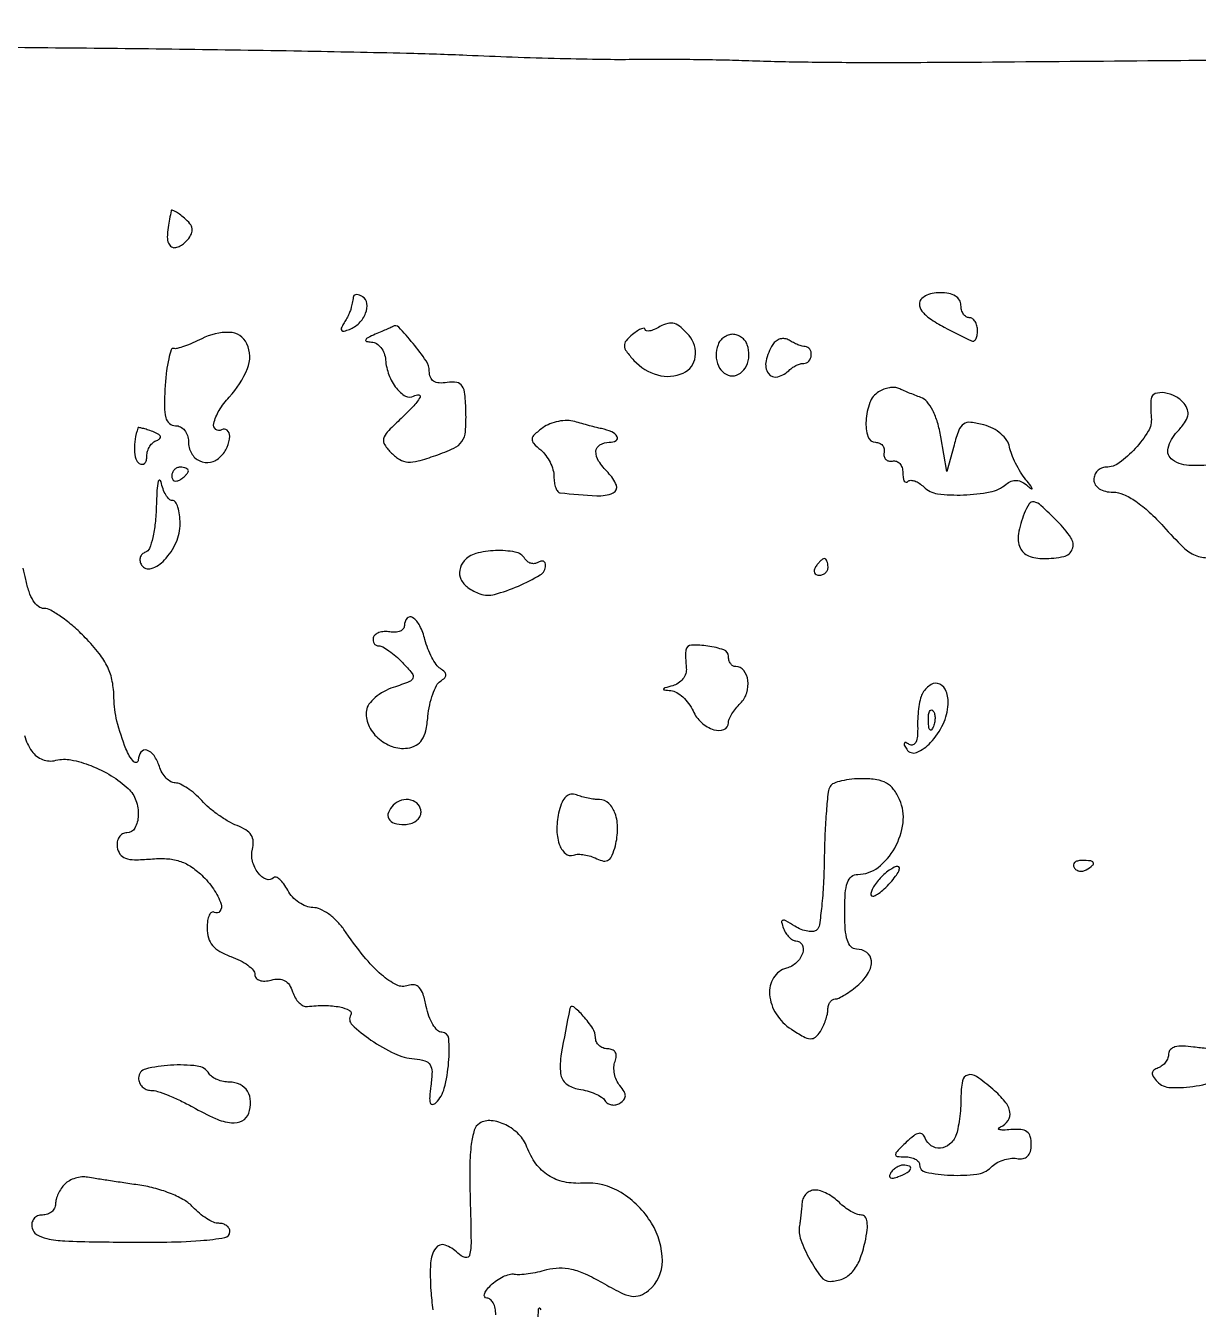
# Model space of a CAD drawing. Extents: x 0 to 5034, y 0 to 2560.
# Drawn here: x 2319.4 to 2460.6, y 2052.6 to 2207.1 of the extents above; entities that cross this region are included whole.
import ezdxf

# ---------------------------------------------------------------- set-up
doc = ezdxf.new("R2010")
doc.units = 0

msp = doc.modelspace()

# ---------------------------------------------------------------- linework, layer by layer
for points in [[(2308.292355, 2204.667906, 0.001564), (2323, 2204.496628, -0.001171), (2337.927372, 2204.334542, -0.001233), (2352.596875, 2204.104713, -0.001178), (2365.247491, 2203.845482, -0.005566), (2372.5, 2203.598975, 0.002692), (2377.990431, 2203.380758, 0.00235), (2383.7375, 2203.210357, 0.002363), (2388.934553, 2203.105274, 0.00701), (2392.5, 2203.100028, -0.003557), (2395.651975, 2203.117158, -0.002206), (2399.353125, 2203.094612, -0.002212), (2403.006779, 2203.040067, -0.003991), (2406, 2202.958231, 0.005249), (2413.087059, 2202.782309, 0.003466), (2421.23485, 2202.722107, 0.001948), (2433.117306, 2202.762967, 0.000381), (2454.5, 2202.936088, -0.003608), (2486.154319, 2202.988077, -0.001563)], [(2463.720431, 2154.444643, -0.034759), (2459.731111, 2154.190121, -0.147043), (2457.466969, 2154.884971, -0.322121), (2456.937049, 2156.302348, -0.121735), (2458.024357, 2158.256519, 0.0305), (2458.91165, 2159.333686, 0.097318), (2459.301621, 2160.175016, 0.139956), (2459.27323, 2160.919959, 0.094411), (2458.859549, 2161.669234, 0.096443), (2457.818724, 2162.520908, 0.087322), (2456.49756, 2162.957687, 0.118415), (2455.394825, 2162.857457, 0.28001), (2454.884846, 2162.25, 0.031276), (2454.849698, 2161.859733, 0.009686), (2454.845028, 2161.269887, 0.009645), (2454.865362, 2160.608705, 0.010467), (2454.911003, 2159.966638, -0.160854), (2454.532602, 2158.328988, -0.048568), (2452.981267, 2156.25887, -0.048571), (2451.059334, 2154.526546, -0.160479), (2449.461045, 2154, 0.10176), (2448.903511, 2153.885344, 0.098545), (2448.429182, 2153.559375, 0.097281), (2448.111395, 2153.072517, 0.096382), (2448, 2152.5, 0.137095), (2448.169802, 2151.892353, 0.11424), (2448.639326, 2151.410534, 0.089343), (2449.383056, 2151.102545, 0.053652), (2450.335955, 2151, -0.105926), (2451.557814, 2150.73821, -0.044367), (2453.033505, 2149.91121, -0.036822), (2454.666057, 2148.609585, -0.02314), (2456.379454, 2146.870038, 0.014787), (2458.765856, 2144.364876, 0.095588), (2460.209995, 2143.398984, 0.111131), (2461.814225, 2143.111118, 0.023108)], [(2319.283082, 2121.713269, 0.102989), (2320.140166, 2119.821913, 0.143797), (2321.453263, 2118.814484, 0.157424), (2323.052619, 2118.724011, -0.112747), (2324.8623, 2118.78055, -0.04493), (2327.260234, 2118.082923, -0.043045), (2329.715408, 2116.869715, -0.0528), (2331.75, 2115.321429, -0.119719), (2332.676082, 2113.897068, -0.092395), (2332.96106, 2112.060306, -0.118888), (2332.5534, 2110.569988, -0.273296), (2331.588484, 2110, 0.128792), (2331.07066, 2109.864368, 0.118416), (2330.666549, 2109.489346, 0.103781), (2330.441278, 2108.925607, 0.079937), (2330.43211, 2108.261603, 0.117385), (2330.762376, 2107.433352, 0.155779), (2331.404884, 2106.946339, 0.086613), (2332.522798, 2106.758211, 0.01997), (2334.438883, 2106.846428, -0.034173), (2336.362901, 2106.880337, -0.063578), (2337.896022, 2106.605026, -0.067876), (2339.243862, 2105.970142, -0.044638), (2340.595257, 2104.910511, -0.05456), (2342.017692, 2103.247539, -0.067619), (2342.927682, 2101.42712, -0.24139), (2342.800758, 2100.559133, -0.395202), (2342.125, 2100.422746, 0.288173), (2341.794216, 2100.420242, 0.142923), (2341.507031, 2100.09159, 0.074042), (2341.312021, 2099.429472, 0.034667), (2341.25, 2098.536013, 0.068959), (2341.41487, 2097.346271, 0.105953), (2341.899301, 2096.430391, 0.092275), (2342.773275, 2095.710344, 0.042444), (2344.125, 2095.106269, -0.033921), (2345.225543, 2094.636752, -0.043951), (2346.155469, 2094.055153, -0.050498), (2346.804317, 2093.453517, -0.182544), (2347, 2092.935388, 0.179139), (2347.153811, 2092.51986, 0.135868), (2347.560465, 2092.246593, 0.093516), (2348.191257, 2092.160845, 0.051144), (2348.965213, 2092.280652, -0.067501), (2349.877742, 2092.391592, -0.122349), (2350.600757, 2092.20134, -0.12291), (2351.148538, 2091.695731, -0.068479), (2351.540991, 2090.870848, 0.054669), (2351.861761, 2090.145869, 0.065415), (2352.31713, 2089.554792, 0.077184), (2352.831272, 2089.180194, 0.150723), (2353.325778, 2089.092047, -0.031862), (2355.412378, 2089.215492, -0.046907), (2357.238434, 2089.035306, -0.073154), (2358.396686, 2088.628, -0.434683), (2358.547259, 2088.076467, 0.355465), (2358.700239, 2086.901721, 0.038661), (2360.978119, 2085.056115, 0.04129), (2363.798183, 2083.437219, 0.089241), (2366.206852, 2082.794952, -0.048383), (2367.475676, 2082.565028, -0.189335), (2368.097857, 2082.09185, -0.145906), (2368.322871, 2081.234251, -0.025421), (2368.18094, 2079.548672, 0.015951), (2368.04229, 2078.206466, 0.090295), (2368.120251, 2077.494489, 0.358027), (2368.388062, 2077.313613, 0.171759), (2368.790429, 2077.5, 0.137782), (2369.805125, 2079.260101, 0.041041), (2370.325971, 2082.34831, 0.040451), (2370.33808, 2085.237803, 0.391932), (2369.515087, 2086, -0.19827), (2368.985486, 2086.218602, -0.060653), (2368.439008, 2086.913055, -0.050174), (2367.959213, 2087.918369, -0.036924), (2367.628345, 2089.108273, 0.027096), (2367.253544, 2090.566528, 0.102735), (2366.796038, 2091.383468, 0.180726), (2366.205737, 2091.70438, 0.127373), (2365.447815, 2091.618348, -0.211747), (2364.062248, 2091.688965, -0.062426), (2362.257185, 2092.905257, -0.043718), (2360.126343, 2095.121364, -0.0194), (2357.703315, 2098.378389, 0.045083), (2356.87397, 2099.381362, 0.043832), (2355.870955, 2100.229902, 0.047235), (2354.852478, 2100.81325, 0.106842), (2353.988499, 2101, -0.093332), (2353.172152, 2101.153721, -0.057548), (2352.305934, 2101.612659, -0.055043), (2351.523649, 2102.287997, -0.064405), (2350.954163, 2103.085646, 0.031548), (2350.484679, 2103.843766, 0.056412), (2349.996359, 2104.389149, 0.086271), (2349.565964, 2104.656428, 0.300867), (2349.260989, 2104.594322, -0.299903), (2348.366368, 2104.410492, -0.138749), (2347.382577, 2105.167434, -0.09815), (2346.709554, 2106.583862, -0.12659), (2346.715206, 2108.018947, 0.079461), (2346.807214, 2108.962659, 0.129568), (2346.556348, 2109.721955, 0.110113), (2345.923895, 2110.340961, 0.047568), (2344.861971, 2110.867416, -0.040232), (2343.819569, 2111.365314, -0.022392), (2342.634239, 2112.126412, -0.022209), (2341.496499, 2113.009398, -0.033296), (2340.595012, 2113.885237, 0.030329), (2339.771801, 2114.694571, 0.032455), (2338.874313, 2115.378788, 0.034353), (2338.032403, 2115.858382, 0.112756), (2337.4124, 2116, -0.134986), (2336.876667, 2116.147318, -0.067875), (2336.323612, 2116.5875, -0.059748), (2335.83775, 2117.235107, -0.054296), (2335.5, 2118, 0.073434), (2334.860312, 2119.311055, 0.172339), (2333.991141, 2119.943359, 0.318191), (2333.288334, 2119.703794, 0.150577), (2332.964565, 2118.75, -0.680597), (2332.421655, 2118.553491, -0.087662), (2331.479571, 2120.096868, -0.030743), (2330.398387, 2123.452576, -0.060255), (2330.035435, 2126.231808, 0.044815), (2329.836999, 2128.228322, 0.064024), (2329.283481, 2129.918349, 0.055896), (2328.255614, 2131.572269, 0.025761), (2326.583371, 2133.481808, 0.020685), (2325.162501, 2134.828706, 0.02497), (2323.718572, 2135.966531, 0.024827), (2322.432342, 2136.786998, 0.130271), (2321.628684, 2137, -0.168346), (2320.941239, 2137.238208, -0.086112), (2320.323739, 2137.925625, -0.06169), (2319.809332, 2139.027301, -0.032055), (2319.434022, 2140.5, 0.032953), (2319.089919, 2141.840189, 0.046324)], [(2461.686763, 2084.046361, -0.023542), (2460, 2084.213308, 0.027991), (2458.69438, 2084.330817, 0.07398), (2457.764626, 2084.22446, 0.128721), (2457.209905, 2083.908598, 0.201966), (2457, 2083.41014, -0.090952), (2456.906525, 2082.900524, -0.06778), (2456.632812, 2082.397302, -0.066511), (2456.227817, 2081.976569, -0.080217), (2455.75, 2081.708333, 0.068151), (2455.21787, 2081.426184, 0.220613), (2455.026505, 2081.086385, 0.170345), (2455.141048, 2080.653753, 0.039203), (2455.619748, 2080.055252, 0.201264), (2457.237576, 2079.33167, 0.045234), (2460.313325, 2079.538238, 0.046392), (2463.455994, 2080.341309, 0.111078)], [(2376, 2052, 0.051602), (2375.920813, 2052.765245, 0.071518), (2375.685268, 2053.4125, 0.091543), (2375.337512, 2053.847511, 0.180377), (2374.928571, 2054, -0.256426), (2374.668966, 2054.14251, -0.219891), (2374.626891, 2054.455016, -0.088912), (2374.883933, 2054.9531, -0.032918), (2375.406132, 2055.54899, -0.043363), (2376.092898, 2056.12595, -0.042399), (2376.873885, 2056.580722, -0.045645), (2377.629344, 2056.857626, -0.10668), (2378.227561, 2056.886093, 0.05794), (2378.89276, 2056.853301, 0.017261), (2379.906117, 2056.956012, 0.017062), (2381.04515, 2057.151126, 0.017665), (2382.154964, 2057.421658, -0.063816), (2383.622498, 2057.638906, -0.06219), (2385.110822, 2057.482491, -0.049905), (2386.775228, 2056.914887, -0.023466), (2388.798376, 2055.873651, 0.014315), (2391.026247, 2054.675002, 0.073804), (2392.353268, 2054.238724, 0.129666), (2393.37255, 2054.328242, 0.087027), (2394.393413, 2054.91154, 0.224323), (2396.052186, 2058.465083, 0.1369), (2394.762795, 2063.005132, 0.118239), (2391.081876, 2066.69479, 0.155855), (2386.495916, 2067.826664, -0.068348), (2384.230141, 2067.983794, -0.09223), (2382.33364, 2068.76261, -0.09188), (2380.839065, 2070.174185, -0.067326), (2379.750533, 2072.184585, 0.104756), (2378.778472, 2073.699275, 0.082457), (2377.195901, 2074.845761, 0.089696), (2375.460644, 2075.351304, 0.166039), (2374.045596, 2075.02818, 0.181457), (2373.416291, 2074.214334, 0.043869), (2373.052747, 2072.521377, 0.02889), (2372.880788, 2069.922937, 0.008686), (2372.916681, 2065.959324, -0.00312), (2373.021134, 2060.785934, -0.059436), (2372.852442, 2059.181926, -0.436403), (2372.334036, 2058.882138, -0.122284), (2371.431488, 2059.425655, 0.115257), (2369.894982, 2060.380207, 0.330424), (2368.768489, 2060.017045, 0.143954), (2368.147848, 2058.232668, 0.030081), (2368.185864, 2054.885864, 0.015188), (2368.420323, 2052.59242, 0.085156)], [(2381.482726, 2052.580698, 0.209735), (2381.273527, 2052.774943, 0.488593), (2381.120862, 2052.676206, 0.012886), (2381.063386, 2051.75, -0.243022)]]:
    msp.add_lwpolyline(points, format="xyb")
for points in [[(2336.923489, 2184.872445, 0.009389), (2336.550245, 2182.865026, 0.044292), (2336.460752, 2181.697932, 0.088127), (2336.598839, 2180.971289, 0.164877), (2336.97576, 2180.514981, 0.167606), (2337.364575, 2180.427443, 0.077973), (2337.86974, 2180.565244, 0.06403), (2338.409336, 2180.895942, 0.050133), (2338.899024, 2181.378332, 0.06121), (2339.360527, 2182.097617, 0.149907), (2339.453866, 2182.712748, 0.136429), (2339.187331, 2183.312502, 0.047209), (2338.512331, 2183.989766, 0.016104), (2337.926576, 2184.444861, 0.030315), (2337.421772, 2184.766791, 0.037664), (2337.045648, 2184.94011, 0.460042)], [(2358.875, 2174.559017, 0.003419), (2358.817158, 2174.291773, 0.001585), (2358.745502, 2173.943899, 0.00157), (2358.672535, 2173.577992, 0.002187), (2358.609687, 2173.25, -0.047177), (2358.503078, 2172.878178, -0.015671), (2358.27952, 2172.35649, -0.015443), (2357.99418, 2171.790669, -0.016972), (2357.682749, 2171.261454, 0.039907), (2357.401314, 2170.72879, 0.310145), (2357.453011, 2170.467289, 0.259115), (2357.735441, 2170.390015, 0.031609), (2358.370743, 2170.588773, 0.104235), (2359.551629, 2171.352578, 0.101898), (2360.335343, 2172.53364, 0.129718), (2360.483388, 2173.714088, 0.224667), (2359.956326, 2174.526992, 0.047044), (2359.580851, 2174.712813, 0.08418), (2359.244202, 2174.780204, 0.130207), (2359.000156, 2174.72323, 0.21903)], [(2427, 2173.660515, 0.172071), (2427.305807, 2172.798219, 0.067403), (2428.238643, 2171.921169, 0.034578), (2429.996007, 2170.841657, 0.007087), (2433.25, 2169.198754, 0.219373), (2433.534042, 2169.192654, 0.153285), (2433.779687, 2169.40578, 0.091844), (2433.945954, 2169.835998, 0.046437), (2434, 2170.416667, 0.061282), (2433.925514, 2171.022115, 0.079792), (2433.70625, 2171.534896, 0.097575), (2433.381393, 2171.878163, 0.155847), (2433, 2172, -0.148195), (2432.618646, 2172.115568, -0.098894), (2432.29375, 2172.440625, -0.082425), (2432.074694, 2172.926543, -0.064853), (2432, 2173.5, 0.140575), (2431.822179, 2174.11998, 0.118484), (2431.333333, 2174.6, 0.088208), (2430.543379, 2174.90137, 0.04716), (2429.5, 2175, 0.048941), (2428.520826, 2174.903926, 0.074201), (2427.716597, 2174.616052, 0.097497), (2427.18779, 2174.18293, 0.174274)], [(2361.5, 2170, 0.012828), (2360.601382, 2169.58623, 0.164395), (2360.342456, 2169.328522, 0.491284), (2360.430424, 2169.147073, 0.040117), (2361.037196, 2169.070285, -0.127688), (2361.635944, 2168.885273, -0.087689), (2362.168863, 2168.409674, -0.078005), (2362.555893, 2167.720264, -0.070282), (2362.731066, 2166.920095, 0.07291), (2363.136098, 2165.115186, 0.073775), (2364.041294, 2163.510479, 0.097088), (2365.13873, 2162.555021, 0.275777), (2366.113307, 2162.570027, -0.164414), (2366.728254, 2162.712498, -0.547488), (2366.878857, 2162.416544, -0.056834), (2366.013055, 2161.264897, -0.016235), (2364.421697, 2159.690201, 0.015201), (2362.941479, 2158.231525, 0.130663), (2362.498157, 2157.424781, 0.21099), (2362.626132, 2156.693562, 0.049104), (2363.435871, 2155.706986, 0.060725), (2364.44506, 2154.917104, 0.122478), (2365.404272, 2154.621379, 0.081038), (2366.646305, 2154.754047, 0.016535), (2368.764174, 2155.411971, 0.024112), (2370.954783, 2156.293247, 0.132799), (2371.923659, 2157.100668, 0.134619), (2372.346884, 2158.280707, 0.025035), (2372.408891, 2160.604717, 0.015813), (2372.288234, 2162.79592, 0.119101), (2371.960464, 2163.772823, 0.220726), (2371.31926, 2164.188818, 0.071356), (2370.158891, 2164.187142, -0.050242), (2369.186714, 2164.144812, -0.128897), (2368.522186, 2164.360074, -0.160367), (2368.135651, 2164.835026, -0.091529), (2368, 2165.569846, 0.151042), (2367.621883, 2166.792982, 0.022019), (2366.041909, 2168.898878, 0.017551), (2364.309175, 2170.863358, 0.376399), (2363.59699, 2170.929715, -0.051944), (2363.518385, 2170.884364, -0.000546), (2362.940991, 2170.627618, -0.001737), (2362.273552, 2170.334475, -0.001128)], [(2395.75, 2170.921269, -0.027302), (2395.0783, 2170.577185, -0.055617), (2394.514062, 2170.397875, -0.100837), (2394.140859, 2170.399523, -0.355253), (2394, 2170.572755, 0.38382), (2393.869149, 2170.718102, 0.119584), (2393.551964, 2170.675613, 0.055703), (2393.060757, 2170.418326, 0.02474), (2392.474772, 2169.979062, 0.040843), (2391.682472, 2169.204055, 0.193457), (2391.479207, 2168.615614, 0.150466), (2391.717654, 2167.958894, 0.02215), (2392.629759, 2166.856618, 0.14251), (2395.475809, 2165.103384, 0.17468), (2398.570833, 2165.341758, 0.26115), (2400.015249, 2167.293271, 0.209265), (2399.265063, 2169.841573, 0.03495), (2398.306459, 2170.832644, 0.108969), (2397.503159, 2171.287367, 0.137286), (2396.695799, 2171.307676, 0.070185)], [(2340.600181, 2169.467596, -0.015916), (2339.532853, 2168.956291, -0.020236), (2338.51637, 2168.556819, -0.018648), (2337.655982, 2168.293783, -0.133915), (2337.225758, 2168.296726, 0.401366), (2336.925807, 2168.136628, 0.023569), (2336.623659, 2167.044976, 0.025128), (2336.364179, 2165.556974, 0.014581), (2336.195209, 2163.75, 0.013087), (2336.102537, 2161.306362, 0.067366), (2336.268112, 2159.96476, 0.154644), (2336.708497, 2159.268819, 0.176746), (2337.445209, 2159, -0.120345), (2338.039875, 2158.854766, -0.101372), (2338.544667, 2158.445616, -0.092123), (2338.882919, 2157.832128, -0.080211), (2339, 2157.106989, 0.126499), (2339.36626, 2155.682477, 0.158001), (2340.356423, 2154.752503, 0.166778), (2341.660382, 2154.608305, 0.142202), (2342.878145, 2155.278145, 0.090337), (2343.664748, 2156.415154, 0.09711), (2343.974077, 2157.727881, 0.227086), (2343.662882, 2158.446246, 0.328334), (2343, 2158.5, -0.321654), (2342.295483, 2158.54857, -0.284201), (2342.055931, 2159.257738, -0.080365), (2342.701394, 2160.83506, -0.049696), (2343.913349, 2162.435549, 0.089945), (2346.109461, 2165.876743, 0.210249), (2346.03218, 2168.86633, 0.28323), (2343.936454, 2170.234862, 0.126942)], [(2402.754296, 2168.75, 0.089979), (2402.523348, 2167.427753, 0.106382), (2402.798015, 2166.190892, 0.126119), (2403.502846, 2165.321786, 0.16099), (2404.476345, 2165, 0.159564), (2405.456344, 2165.320915, 0.123592), (2406.177211, 2166.190892, 0.10519), (2406.475175, 2167.427772, 0.090851), (2406.269359, 2168.75, 0.08539), (2406.004617, 2169.227782, 0.068363), (2405.576698, 2169.632812, 0.068573), (2405.056902, 2169.906391, 0.087107), (2404.523655, 2170, 0.086732), (2403.988632, 2169.906489, 0.06735), (2403.463664, 2169.632812, 0.067038), (2403.027999, 2169.227818, 0.084096)], [(2409.347219, 2168.766312, 0.084316), (2408.534211, 2166.789017, 0.208753), (2408.823524, 2165.282491, 0.322016), (2409.936545, 2164.880731, 0.127877), (2411.416667, 2165.75, -0.052335), (2411.771105, 2166.037104, -0.038368), (2412.215625, 2166.279687, -0.03908), (2412.677688, 2166.445602, -0.066753), (2413.083333, 2166.5, 0.222714), (2413.691416, 2166.784993, 0.154137), (2413.983692, 2167.499323, 0.167643), (2413.802423, 2168.210168, 0.246971), (2413.25, 2168.515313, -0.066209), (2412.881213, 2168.572046, -0.023239), (2412.373423, 2168.746733, -0.0226), (2411.826273, 2168.993043, -0.024568), (2411.319098, 2169.281625, 0.106084), (2410.807953, 2169.471144, 0.100157), (2410.252737, 2169.440039, 0.096993), (2409.739046, 2169.192535, 0.092787)], [(2422.080183, 2163.069775, 0.164181), (2421.028914, 2161.773808, 0.07421), (2420.571874, 2159.607379, 0.088465), (2420.797494, 2157.682898, 0.33073), (2421.716978, 2157, -0.101238), (2422.187086, 2156.903829, -0.119711), (2422.549675, 2156.632812, -0.120231), (2422.746515, 2156.226702, -0.102712), (2422.75, 2155.75, 0.100253), (2422.751118, 2155.292652, 0.14682), (2422.940625, 2154.940625, 0.14682), (2423.292652, 2154.751118, 0.100253), (2423.75, 2154.75, -0.137187), (2424.225886, 2154.714109, -0.125622), (2424.632812, 2154.436979, -0.105664), (2424.905998, 2153.951365, -0.075615), (2425, 2153.333333, 0.035486), (2425.042542, 2152.734677, 0.09827), (2425.181845, 2152.338095, 0.234237), (2425.38648, 2152.204927, 0.229436), (2425.619048, 2152.285714, -0.196108), (2425.95198, 2152.425729, -0.086517), (2426.431754, 2152.347413, -0.066416), (2426.981575, 2152.070158, -0.04646), (2427.516407, 2151.62645, 0.166471), (2429.180912, 2150.81112, 0.039376), (2432.315186, 2150.664162, 0.040426), (2435.495347, 2151.023986, 0.125464), (2437.430607, 2151.942409, -0.079351), (2438.057974, 2152.313673, -0.11511), (2438.692112, 2152.407421, -0.10386), (2439.349636, 2152.211626, -0.055818), (2440.04726, 2151.726206, 0.026986), (2440.477098, 2151.38882, 0.70638), (2440.559837, 2151.447698, 0.093071), (2440.398559, 2151.770553, 0.007998), (2439.826704, 2152.5, -0.030864), (2439.180424, 2153.406863, -0.022978), (2438.578654, 2154.478875, -0.023403), (2438.103524, 2155.546355, -0.047729), (2437.853238, 2156.428084, 0.106787), (2437.51702, 2157.236886, 0.063619), (2436.815824, 2158.01445, 0.057795), (2435.856756, 2158.662823, 0.054477), (2434.755781, 2159.090055, 0.034752), (2433.169662, 2159.398123, 0.18113), (2432.318454, 2159.193414, 0.155858), (2431.738614, 2158.457276, 0.023987), (2431.163546, 2156.66197), (2430.31553, 2153.5), (2429.58642, 2157.652026, 0.029552), (2429.174946, 2159.386563, 0.044302), (2428.597213, 2160.830711, 0.053497), (2427.913665, 2161.883212, 0.137193), (2427.178655, 2162.402669, -0.00571), (2426.462696, 2162.667239, -0.004604), (2425.699355, 2162.967353, -0.004654), (2424.99956, 2163.257556, -0.011905), (2424.5, 2163.484387, 0.104008), (2424.014139, 2163.604711, 0.051342), (2423.376679, 2163.561874, 0.04781), (2422.697441, 2163.377365, 0.0508)], [(2332.923489, 2158.718615, 0.04323), (2332.581063, 2157.378971, 0.050686), (2332.499118, 2156.070817, 0.058548), (2332.666042, 2155.007305, 0.188324), (2333.089067, 2154.444954, 0.14673), (2333.43467, 2154.352204, 0.191588), (2333.732413, 2154.480826, 0.133851), (2333.933556, 2154.833508, 0.063131), (2334, 2155.35765, -0.075164), (2334.089801, 2155.951639, -0.067324), (2334.352335, 2156.517296, -0.070383), (2334.740959, 2156.969877, -0.100082), (2335.199438, 2157.233146, 0.096544), (2335.575078, 2157.44536, 0.339111), (2335.629388, 2157.699937, 0.160643), (2335.357444, 2157.984762, 0.0309), (2334.699438, 2158.285095, 0.011944), (2334.042356, 2158.519395, 0.019805), (2333.476735, 2158.681447, 0.014717), (2333.025091, 2158.777708, 0.369199)], [(2381.6597, 2158.745273, 0.022276), (2380.629847, 2157.916503, 0.191095), (2380.366669, 2157.399666, 0.216887), (2380.546473, 2156.881182, 0.029284), (2381.4097, 2156.074942, -0.060275), (2382.018362, 2155.431551, -0.043958), (2382.532849, 2154.591279, -0.044601), (2382.883723, 2153.693052, -0.070933), (2383, 2152.877555, 0.03788), (2383.05499, 2152.152758, 0.053606), (2383.220313, 2151.527667, 0.067147), (2383.462339, 2151.084388, 0.21028), (2383.75, 2150.918758, 0.013722), (2388.161057, 2150.56308, 0.113526), (2390.128497, 2150.90702, 0.40961), (2390.512707, 2151.830877, 0.100837), (2389.509191, 2153.347952, -0.053101), (2388.383706, 2154.741747, -0.155302), (2388.063912, 2155.919902, -0.256347), (2388.534693, 2156.696487, -0.131737), (2389.666667, 2157, 0.120148), (2390.487277, 2157.200077, 0.426954), (2390.623545, 2157.664426, 0.160857), (2389.973071, 2158.246796, 0.051541), (2388.721056, 2158.645425, -0.009713), (2388.115141, 2158.783898, -0.003642), (2387.271185, 2159.00064, -0.003606), (2386.355205, 2159.250086, -0.00437), (2385.5, 2159.4977, 0.073779), (2384.599336, 2159.627639, 0.047403), (2383.546912, 2159.523379, 0.04671), (2382.511478, 2159.217964, 0.06331)], [(2337, 2152.940983, 0.108972), (2337.078288, 2152.586039, 0.182303), (2337.29375, 2152.3746, 0.161196), (2337.6179, 2152.343488, 0.082592), (2338, 2152.5, 0.029505), (2338.382774, 2152.768994, 0.035638), (2338.70625, 2153.066025, 0.038439), (2338.934461, 2153.34829, 0.151918), (2339, 2153.559017, 0.210953), (2338.92554, 2153.727648, 0.081139), (2338.70625, 2153.870461, 0.061769), (2338.382849, 2153.967655, 0.042167), (2338, 2154, 0.105053), (2337.618444, 2153.918938, 0.099167), (2337.29375, 2153.688914, 0.09642), (2337.076123, 2153.345238, 0.093332)], [(2335.136182, 2149.333333, -0.019776), (2334.999922, 2147.268612, -0.031645), (2334.703338, 2145.527412, -0.034141), (2334.302175, 2144.23165, -0.223765), (2333.822949, 2143.774316, 0.112643), (2333.42969, 2143.535318, 0.127587), (2333.200715, 2143.158955, 0.119985), (2333.17593, 2142.699848, 0.092432), (2333.357587, 2142.230429, 0.34855), (2334.526055, 2141.80859, 0.12498), (2336.117413, 2142.835301, 0.082439), (2337.514841, 2144.946782, 0.105422), (2338, 2147.222241, 0.031785), (2337.932287, 2148.286346, 0.04907), (2337.726681, 2149.184033, 0.063044), (2337.427049, 2149.805686, 0.254207), (2337.069551, 2150, -0.197067), (2336.681695, 2150.159044, -0.061974), (2336.285119, 2150.660937, -0.051079), (2335.939971, 2151.388683, -0.037644), (2335.705733, 2152.25, 0.294397), (2335.531759, 2152.431986, 0.426698), (2335.359663, 2152.321354, 0.033294), (2335.216189, 2151.191274, 0.008342)], [(2439.606989, 2148.418213, 0.04608), (2438.919907, 2145.976611, 0.148314), (2439.106914, 2144.31784, 0.200737), (2440.116656, 2143.342946, 0.093176), (2441.940983, 2143, 0.052329), (2444.390312, 2143.257046, 0.257472), (2445.404187, 2144.134021, 0.241904), (2445.236898, 2145.509671, 0.04746), (2443.599291, 2147.491618, 0.008571), (2441.624967, 2149.399387, 0.131514), (2440.796321, 2149.840936, 0.317486), (2440.203815, 2149.599608, 0.050734)], [(2372.179647, 2142.716462, 0.126196), (2371.660729, 2141.618939, 0.161655), (2371.804681, 2140.517371, 0.12715), (2372.643047, 2139.528914, 0.065668), (2374.088057, 2138.770587, 0.155525), (2375.856147, 2138.693526, 0.035583), (2378.71647, 2139.692975, 0.032896), (2381.352278, 2141.04204, 0.263872), (2382, 2142.18392, 0.117302), (2381.92629, 2142.493786, 0.186066), (2381.726548, 2142.674635, 0.15463), (2381.425044, 2142.693063, 0.077099), (2381.069098, 2142.542705, -0.108373), (2380.665803, 2142.401101, -0.099685), (2380.22714, 2142.434921, -0.095498), (2379.820631, 2142.639411, -0.090427), (2379.510081, 2142.983688, 0.211387), (2378.330004, 2143.792031, 0.055151), (2375.984414, 2143.965337, 0.054963), (2373.585887, 2143.612018, 0.156766)], [(2414.5, 2142, 0.082592), (2414.343488, 2141.6179, 0.161196), (2414.3746, 2141.29375, 0.182303), (2414.586039, 2141.078288, 0.108972), (2414.940983, 2141, 0.093332), (2415.345238, 2141.076123, 0.09642), (2415.688914, 2141.29375, 0.099167), (2415.918938, 2141.618444, 0.105053), (2416, 2142, 0.042167), (2415.967655, 2142.382849, 0.061769), (2415.870461, 2142.70625, 0.081139), (2415.727648, 2142.92554, 0.210953), (2415.559017, 2143, 0.151918), (2415.34829, 2142.934461, 0.038439), (2415.066025, 2142.70625, 0.035638), (2414.768994, 2142.382774, 0.029505)], [(2365, 2134.937142, -0.175551), (2364.861927, 2134.556004, -0.116244), (2364.485938, 2134.273587, -0.087424), (2363.919538, 2134.135957, -0.058011), (2363.25, 2134.170756, 0.054624), (2362.562069, 2134.211169, 0.070234), (2361.940625, 2134.091203, 0.085997), (2361.477823, 2133.836864, 0.163387), (2361.25, 2133.483614, 0.092187), (2361.225552, 2133.108251, 0.121903), (2361.346261, 2132.788937, 0.129986), (2361.594294, 2132.576502, 0.112906), (2361.928762, 2132.5, -0.12767), (2362.406475, 2132.376, -0.026828), (2363.14319, 2131.9125, -0.026491), (2363.96274, 2131.265623, -0.022391), (2364.758765, 2130.5, -0.01627), (2365.927804, 2129.187238, -0.26713), (2366.025202, 2128.629695, -0.217119), (2365.594724, 2128.191684, -0.011014), (2363.666657, 2127.5, 0.04655), (2362.503012, 2126.986685, 0.049388), (2361.479063, 2126.275319, 0.054831), (2360.733601, 2125.483683, 0.1269), (2360.422955, 2124.735128, 0.140662), (2360.664392, 2123.004024, 0.103078), (2361.802778, 2121.421175, 0.09967), (2363.517777, 2120.385711, 0.122156), (2365.374646, 2120.196783, 0.086843), (2366.413131, 2120.535129, 0.127689), (2367.11697, 2121.180665, 0.091157), (2367.565128, 2122.262415, 0.02909), (2367.831352, 2123.991262, -0.028553), (2368.044193, 2125.383372, -0.032633), (2368.40866, 2126.679844, -0.034562), (2368.858535, 2127.719492, -0.130093), (2369.331352, 2128.241262, 0.046373), (2369.849872, 2128.650816, 0.205563), (2369.999319, 2129.000274, 0.205091), (2369.849059, 2129.349872, 0.046154), (2369.329284, 2129.760017, -0.095219), (2368.831849, 2130.238203, -0.031796), (2368.300456, 2131.101649, -0.03031), (2367.820348, 2132.155397, -0.030262), (2367.470876, 2133.260017, 0.05495), (2366.854768, 2134.918471, 0.127938), (2365.987284, 2135.907589, 0.382447), (2365.324564, 2135.818087, 0.178353)], [(2398.884846, 2132, 0.052941), (2398.849557, 2131.708763, 0.009332), (2398.851692, 2131.157115, 0.010018), (2398.879353, 2130.507712, 0.008861), (2398.933688, 2129.83273, -0.104067), (2398.859914, 2129.160698, -0.084449), (2398.521101, 2128.51812, -0.081182), (2397.973598, 2128.002863, -0.085002), (2397.298843, 2127.698732, 0.005564), (2396.352487, 2127.441917, 0.242008), (2396.205886, 2127.305069, 0.48509), (2396.277733, 2127.19006, 0.009065), (2397.089485, 2127.116001, -0.114544), (2397.775512, 2126.903077, -0.054186), (2398.524355, 2126.348659, -0.04965), (2399.21755, 2125.56781, -0.049856), (2399.742108, 2124.666667, 0.103032), (2400.761389, 2123.27708, 0.102578), (2402.252177, 2122.407302, 0.177522), (2403.459304, 2122.440716, 0.307075), (2404, 2123.238095, -0.107194), (2404.096642, 2123.6837, -0.03143), (2404.428144, 2124.305227, -0.029997), (2404.899689, 2124.9759, -0.028163), (2405.45751, 2125.600367, 0.120588), (2406.213339, 2126.846032, 0.108668), (2406.347445, 2128.350943, 0.136372), (2405.847222, 2129.538449, 0.22915), (2404.893011, 2130, -0.138752), (2404.552472, 2130.096356, -0.100077), (2404.262322, 2130.367188, -0.085675), (2404.06695, 2130.77226, -0.069729), (2404, 2131.25, 0.319102), (2403.46232, 2132.006703, 0.04745), (2401.539042, 2132.478207, 0.047958), (2399.575272, 2132.575973, 0.336485)], [(2427.410934, 2126.855889, 0.076642), (2427.143557, 2126.224519, 0.023303), (2426.935548, 2125.203656, 0.022735), (2426.806307, 2124.022069, 0.022981), (2426.785546, 2122.837892, -0.026289), (2426.75672, 2121.644065, -0.088253), (2426.561889, 2120.889729, -0.208363), (2426.221763, 2120.584645, -0.22201), (2425.77912, 2120.636511, 0.037029), (2425.354538, 2120.857311, 0.389154), (2425.185076, 2120.797991, 0.243056), (2425.181607, 2120.566307, 0.022924), (2425.466847, 2120.053642, 0.368525), (2426.6458, 2119.674614, 0.107806), (2428.333888, 2120.854166, 0.074085), (2429.860446, 2123.094036, 0.101997), (2430.454378, 2125.449134, 0.090721), (2430.236606, 2127.026424, 0.207836), (2429.454363, 2127.904072, 0.250339), (2428.403822, 2127.843471, 0.117792)], [(2428.683114, 2122.8125, -0.054073), (2428.461564, 2122.395823, -0.470617), (2428.279315, 2122.37858, -0.168741), (2428.137993, 2122.670344, -0.018894), (2428.078947, 2123.416667, -0.028489), (2428.089945, 2124.112848, -0.077125), (2428.200665, 2124.592839, -0.208169), (2428.385309, 2124.77538, -0.296942), (2428.604167, 2124.729167, -0.126455), (2428.797407, 2124.402231, -0.060344), (2428.876576, 2123.916927, -0.05415), (2428.839148, 2123.359369, -0.051402)], [(2416.246149, 2115.58926, 0.112395), (2416.010884, 2114.901787, 0.006295), (2415.799172, 2112.638879, 0.009431), (2415.63058, 2109.915872, 0.006752), (2415.540674, 2106.865963, -0.008868), (2415.438293, 2103.82938, -0.012762), (2415.23151, 2101.147897, -0.008535), (2414.966364, 2098.940698, -0.163631), (2414.662719, 2098.329386, -0.173258), (2414.235341, 2098.126989, -0.066053), (2413.567164, 2098.148871, -0.055159), (2412.780913, 2098.370591, -0.043322), (2411.991522, 2098.773222, 0.010476), (2410.932158, 2099.404347, 0.183726), (2410.543609, 2099.464242, 0.423702), (2410.405638, 2099.243588, 0.030927), (2410.643989, 2098.485367, 0.04877), (2410.928242, 2097.917179, 0.054172), (2411.308865, 2097.436327, 0.061449), (2411.72347, 2097.107692, 0.137736), (2412.106989, 2097, -0.27676), (2412.868322, 2096.54363, -0.206717), (2412.951387, 2095.546316, -0.12296), (2412.203427, 2094.37756, -0.125919), (2411, 2093.710251, 0.194053), (2409.448543, 2092.557246, 0.158231), (2408.964087, 2090.52913, 0.123881), (2409.751011, 2088.20053, 0.104973), (2411.585343, 2086.352124, 0.017521), (2413.036375, 2085.472439, 0.108362), (2413.86592, 2085.221202, 0.193427), (2414.481703, 2085.414345, 0.080284), (2415.07003, 2086.079071, 0.033225), (2415.415501, 2086.714689, 0.02538), (2415.70969, 2087.44979, 0.025941), (2415.915158, 2088.169573, 0.053537), (2415.984687, 2088.75, -0.065854), (2416.053863, 2089.227847, -0.082333), (2416.244305, 2089.632812, -0.097855), (2416.522773, 2089.903825, -0.145193), (2416.84699, 2090, 0.11605), (2417.296286, 2090.105705, 0.022395), (2418.031647, 2090.514062, 0.022741), (2418.863991, 2091.080051, 0.019266), (2419.690472, 2091.75, 0.077703), (2420.876143, 2093.169158, 0.152476), (2421.220135, 2094.585347, 0.223117), (2420.664363, 2095.59456, 0.158399), (2419.416667, 2096, -0.208403), (2418.773052, 2096.280443, -0.111447), (2418.328704, 2097.044118, -0.058953), (2418.073204, 2098.392818, -0.017365), (2418, 2100.5, -0.016142), (2418.071903, 2102.726621, -0.067956), (2418.337302, 2104.034091, -0.138341), (2418.828116, 2104.734989, -0.172932), (2419.571429, 2105, 0.165794), (2422.014746, 2105.833073, 0.101134), (2424.02643, 2108.163992, 0.09669), (2425.024421, 2111.199351, 0.136589), (2424.610808, 2114, 0.055926), (2423.894035, 2115.223733, 0.104008), (2423.034679, 2115.980389, 0.091559), (2421.8652, 2116.383648, 0.036265), (2420.163672, 2116.514828, 0.026198), (2418.843755, 2116.451503, 0.032933), (2417.636665, 2116.249058, 0.034784), (2416.682164, 2115.952176, 0.162953)], [(2363.666667, 2113.333333, 0.095046), (2363.06796, 2112.450414, 0.235594), (2363.110821, 2111.691245, 0.19625), (2363.776516, 2111.170234, 0.069236), (2365, 2111, 0.072314), (2365.769411, 2111.111864, 0.08892), (2366.416667, 2111.4375, 0.10214), (2366.846791, 2111.924246, 0.130775), (2367, 2112.5, 0.180027), (2366.66229, 2113.407543, 0.154548), (2365.790057, 2113.944294, 0.133222), (2364.659362, 2113.921784, 0.125809)], [(2383.62427, 2112.639107, 0.058157), (2383.347735, 2110.519317, 0.083028), (2383.634734, 2108.647447, 0.131768), (2384.37608, 2107.515515, 0.27559), (2385.373207, 2107.322608, -0.086717), (2385.922453, 2107.418997, -0.039324), (2386.652706, 2107.362006, -0.037391), (2387.433364, 2107.178196, -0.042027), (2388.146644, 2106.885003, 0.073538), (2388.975342, 2106.603754, 0.198938), (2389.570671, 2106.732121, 0.145949), (2390.020747, 2107.293468, 0.035031), (2390.395752, 2108.440667, 0.058576), (2390.664712, 2110.515881, 0.086354), (2390.371911, 2112.325502, 0.11784), (2389.593343, 2113.547452, 0.19463), (2388.474799, 2114, -0.032747), (2387.867915, 2114.03979, -0.017111), (2387.120339, 2114.164396, -0.016946), (2386.35921, 2114.345234, -0.024818), (2385.705165, 2114.559644, 0.130631), (2385.035933, 2114.631268, 0.149134), (2384.457631, 2114.352444, 0.103055), (2383.984508, 2113.689817, 0.042219)], [(2422.14912, 2104.396176, 0.028814), (2421.663646, 2103.778875, 0.0439), (2421.324412, 2103.187852, 0.053589), (2421.159419, 2102.700194, 0.256559), (2421.238584, 2102.428083, 0.31773), (2421.520147, 2102.379718, 0.040417), (2422.082887, 2102.70639, 0.035446), (2422.766751, 2103.256711, 0.021693), (2423.494452, 2103.993869, 0.022521), (2424.129406, 2104.762368, 0.053093), (2424.510825, 2105.399526, 0.124655), (2424.585744, 2105.799213, 0.408155), (2424.404988, 2105.961963, 0.109059), (2423.966077, 2105.845548, 0.032568), (2423.369019, 2105.486323, 0.030959), (2422.7328, 2104.983672, 0.029062)], [(2445.613087, 2105.817021, 0.108766), (2445.88478, 2105.536973, 0.099739), (2446.257398, 2105.385962, 0.095385), (2446.673795, 2105.387618, 0.090093), (2447.069098, 2105.542705, 0.02679), (2447.852054, 2106.086603, 0.350126), (2447.929499, 2106.40792, 0.269722), (2447.618676, 2106.623697, 0.019984), (2446.543989, 2106.666667, 0.059057), (2446.024148, 2106.605052, 0.126631), (2445.669932, 2106.417083, 0.191218), (2445.534562, 2106.139071, 0.158515)], [(2384.923489, 2088.872445, 0.007508), (2383.884529, 2083.399277, 0.07083), (2383.810241, 2081.015774, 0.201548), (2384.492454, 2079.790489, 0.132157), (2386, 2079.149185, -0.033437), (2387.003776, 2078.939153, -0.035183), (2387.953095, 2078.599652, -0.037594), (2388.722252, 2078.19044, -0.113184), (2389.138197, 2077.77107, 0.111947), (2389.470689, 2077.434197, 0.099883), (2389.929779, 2077.2562, 0.094216), (2390.445276, 2077.26502, 0.087369), (2390.936755, 2077.460912, 0.075522), (2391.431146, 2077.881008, 0.180869), (2391.597095, 2078.324799, 0.13691), (2391.448557, 2078.857023, 0.037125), (2390.936683, 2079.576293, -0.069238), (2390.535938, 2080.223418, -0.054945), (2390.287645, 2081.008164, -0.056278), (2390.22037, 2081.805133, -0.084748), (2390.35674, 2082.487265, 0.073557), (2390.495779, 2083.110328, 0.152052), (2390.383625, 2083.591306, 0.167795), (2390.030253, 2083.893461, 0.094009), (2389.468615, 2084, -0.092689), (2388.90799, 2084.104828, -0.096224), (2388.431406, 2084.404657, -0.099289), (2388.112447, 2084.851952, -0.105773), (2388, 2085.377555, 0.1467), (2387.679259, 2086.447217, 0.034808), (2386.536975, 2087.942883, 0.044362), (2385.383829, 2089.039579, 0.559304)], [(2333, 2080.5, 0.096965), (2333.112079, 2079.927496, 0.097433), (2333.43169, 2079.440625, 0.098418), (2333.908779, 2079.114625, 0.101151), (2334.469584, 2079, -0.077667), (2335.258723, 2078.876676, -0.017095), (2336.553472, 2078.4125, -0.017391), (2338.028945, 2077.765596, -0.015946), (2339.5, 2077, 0.023219), (2342.24589, 2075.621289, 0.077292), (2344.188657, 2075.094849, 0.149311), (2345.482799, 2075.338494, 0.190415), (2346.269359, 2076.25, 0.093014), (2346.483796, 2077.667605, 0.130267), (2346.113851, 2078.887512, 0.140291), (2345.217002, 2079.703979, 0.115447), (2343.952028, 2080, -0.049465), (2343.20465, 2080.074119, -0.04742), (2342.475222, 2080.29375, -0.051141), (2341.869062, 2080.616623, -0.106804), (2341.5, 2081, 0.227733), (2340.04339, 2081.932396, 0.045111), (2336.860798, 2082.032379, 0.04631), (2333.837483, 2081.571397, 0.344462)], [(2432, 2078.081787, -0.018051), (2431.955462, 2076.848522, -0.015472), (2431.821697, 2075.55615, -0.015746), (2431.626709, 2074.389227, -0.042363), (2431.393011, 2073.581787, -0.125522), (2430.638399, 2072.516108, -0.155033), (2429.521715, 2072.047535, -0.172506), (2428.426745, 2072.329426, -0.156801), (2427.703231, 2073.25, 0.130411), (2427.375523, 2073.714516, 0.231855), (2426.930908, 2073.823973, 0.113), (2426.309689, 2073.53203, 0.024392), (2425.405612, 2072.75, 0.007531), (2424.300508, 2071.663354, 0.179479), (2424.124368, 2071.272693, 0.405591), (2424.314838, 2071.04758, 0.024489), (2425.285714, 2071, -0.049978), (2425.941706, 2070.934265, -0.069961), (2426.496429, 2070.738388, -0.09011), (2426.869653, 2070.449401, -0.18512), (2427, 2070.109406, 0.355882), (2427.774218, 2069.159426, 0.039967), (2430.743078, 2068.791544, 0.040816), (2433.898496, 2068.912113, 0.167958), (2435.593409, 2069.736266, -0.065556), (2436.243709, 2070.235233, -0.04865), (2437.06918, 2070.610148, -0.049345), (2437.935161, 2070.813363, -0.075418), (2438.705119, 2070.79899, 0.081524), (2439.475219, 2070.793961, 0.154148), (2440.025568, 2071.068033, 0.138879), (2440.354899, 2071.634163, 0.06136), (2440.466612, 2072.5, 0.068642), (2440.340408, 2073.455505, 0.171813), (2439.943744, 2074.024626, 0.13914), (2439.210389, 2074.288418, 0.039707), (2437.989054, 2074.275492, -0.015065), (2437.099019, 2074.22218, -0.073256), (2436.598347, 2074.280799, -0.500267), (2436.540799, 2074.424768, -0.152055), (2436.75, 2074.608826, 0.134618), (2437.686068, 2075.377278, 0.206047), (2437.901133, 2076.389344, 0.12479), (2437.299732, 2077.649372, 0.040706), (2435.84699, 2079.132705, 0.026315), (2433.882463, 2080.663157, 0.22254), (2432.806857, 2080.849199, 0.29312), (2432.168879, 2080.141819, 0.040921)], [(2423.507079, 2069.011454, 0.1144), (2423.393111, 2068.674071, 0.32948), (2423.512472, 2068.474315, 0.155351), (2423.868281, 2068.443138, 0.036408), (2424.448062, 2068.618443, 0.029964), (2425.51997, 2069.105273, 0.168622), (2425.942608, 2069.558518, 0.444011), (2425.798253, 2069.882327, 0.079093), (2425.059017, 2070, 0.088797), (2424.65395, 2069.927491, 0.053277), (2424.21498, 2069.709615, 0.051183), (2423.810572, 2069.389589, 0.061454)], [(2324.119558, 2067.719558, 0.050054), (2323.691026, 2067.195416, 0.038012), (2323.32887, 2066.546995, 0.038953), (2323.080924, 2065.879187, 0.069522), (2323, 2065.3, -0.120268), (2322.878985, 2064.804172, -0.100705), (2322.537836, 2064.381875, -0.091865), (2322.027603, 2064.09825, -0.081209), (2321.426676, 2064, 0.09802), (2320.835442, 2063.88297, 0.127233), (2320.39534, 2063.552592, 0.125769), (2320.167381, 2063.046928, 0.094517), (2320.176676, 2062.434326, 0.207654), (2320.725077, 2061.654896, 0.08486), (2321.953478, 2061.165879, 0.040778), (2324.127489, 2060.886, 0.008362), (2328, 2060.770562, 0.004304), (2335.79747, 2060.735712, 0.018139), (2340.471604, 2060.924717, 0.023191), (2343.398387, 2061.286725, 0.365414), (2344, 2062, 0.133491), (2343.896341, 2062.381344, 0.100499), (2343.604903, 2062.70625, 0.087472), (2343.168952, 2062.924865, 0.072708), (2342.654988, 2063, -0.103874), (2342.016032, 2063.13419, -0.036683), (2341.18509, 2063.574574, -0.034516), (2340.316451, 2064.207491, -0.034149), (2339.539822, 2064.955997, 0.078797), (2338.527702, 2065.771055, 0.03283), (2336.948184, 2066.543924, 0.030816), (2335.076359, 2067.18049, 0.030538), (2333.134834, 2067.584457, -0.001035), (2331.240822, 2067.863261, -0.001094), (2329.38254, 2068.144893, -0.001043), (2327.782027, 2068.394461, -0.004977), (2326.869558, 2068.548017, 0.068116), (2326.163009, 2068.576759, 0.049351), (2325.389188, 2068.424735, 0.049747), (2324.668096, 2068.12662, 0.073623)], [(2412.875, 2065.5, -0.004613), (2412.813365, 2064.834624, -0.003075), (2412.731033, 2064.073438, -0.003095), (2412.642051, 2063.336, -0.006058), (2412.560433, 2062.75, 0.124035), (2412.72817, 2061.013602, 0.040273), (2413.796262, 2058.64487, 0.03761), (2415.163172, 2056.55533, 0.23647), (2416.27568, 2056.015313, 0.095984), (2417.763276, 2056.322891, 0.113607), (2418.928257, 2057.15725, 0.088376), (2419.808509, 2058.603531, 0.039222), (2420.453823, 2060.75, 0.021399), (2420.704554, 2062.20327, 0.066189), (2420.700447, 2063.197183, 0.129757), (2420.459146, 2063.776962, 0.233704), (2420.008027, 2064, -0.093929), (2419.461882, 2064.103511, -0.035092), (2418.75459, 2064.440625, -0.033254), (2418.016059, 2064.925981, -0.034388), (2417.357143, 2065.5, 0.041953), (2416.677758, 2066.074031, 0.036098), (2415.878125, 2066.559375, 0.037721), (2415.08337, 2066.893474, 0.080812), (2414.428571, 2067, 0.10184), (2413.873735, 2066.885807, 0.090722), (2413.382924, 2066.559375, 0.088709), (2413.031102, 2066.072749, 0.091728)]]:
    msp.add_lwpolyline(points, format="xyb", close=True)

doc.saveas('drawing.dxf')
